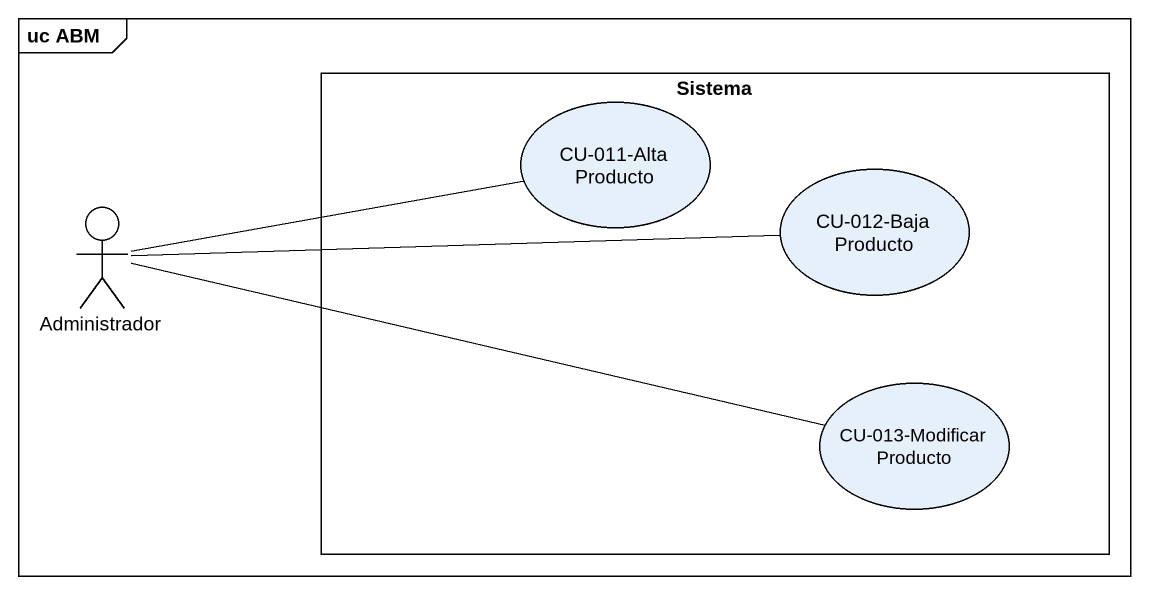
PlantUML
@startuml
mainframe uc ABM
rectangle Sistema {
  usecase "CU-011-Alta Producto" as CU_011_Alta_Producto
  usecase "CU-012-Baja Producto" as CU_012_Baja_Producto
  usecase "CU-013-Modificar Producto" as CU_013_Modificar_Producto
}
actor Administrador
Administrador -right- CU_011_Alta_Producto
Administrador -right- CU_012_Baja_Producto
Administrador -right- CU_013_Modificar_Producto
@enduml
